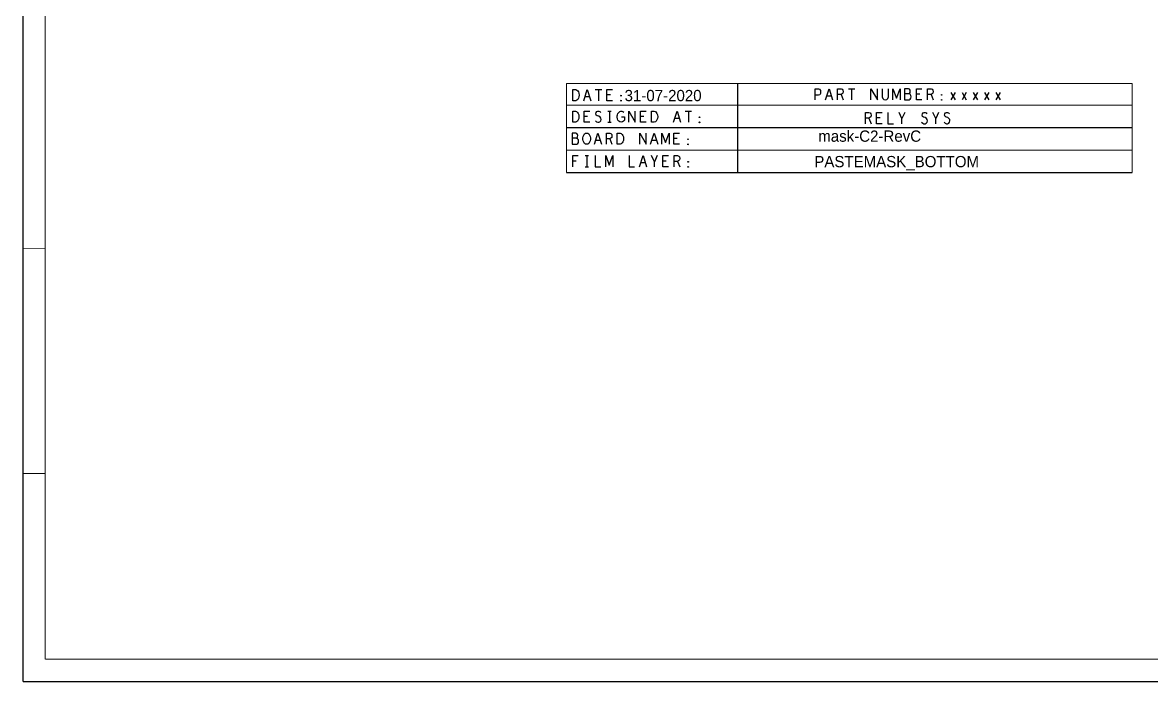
# Model space of a CAD drawing. Extents: x -133 to 287, y -155 to 143.
# Drawn here: x -133 to 121.7, y -154.5 to -5.9 of the extents above; entities that cross this region are included whole.
import ezdxf

# ---------------------------------------------------------------- set-up
doc = ezdxf.new("R2010")
doc.units = 0
doc.layers.add('DF_OUTLINE_DATA', color=2, linetype='CONTINUOUS')
doc.layers.add('PG_PASTEMASK_BOTTOM', color=3, linetype='CONTINUOUS')

msp = doc.modelspace()

# ---------------------------------------------------------------- linework, layer by layer
at = {"layer": 'DF_OUTLINE_DATA'}
for points in [[(-132.903214, -154.51709), (-132.903214, 142.482824)], [(28.31719, -19.735038), (28.31719, -39.587424)], [(-8.81761, -23.514304), (-8.81761, -20.974304)], [(-8.81761, -20.974304), (-8.18261, -20.974304)], [(-8.18261, -20.974304), (-7.92861, -21.101304)], [(-7.92861, -21.101304), (-7.73811, -21.270722)], [(-7.73811, -21.270722), (-7.57936, -21.524722)], [(-7.57936, -21.524722), (-7.45236, -21.82114)], [(-7.45236, -22.667722), (-7.57936, -22.963886)], [(-7.45236, -21.82114), (-7.42061, -22.244304)], [(-7.42061, -22.244304), (-7.45236, -22.667722)], [(-6.37286, -23.514304), (-5.57911, -20.974304)], [(-5.07111, -22.625304), (-6.08711, -22.625304)], [(-5.57911, -20.974304), (-4.78536, -23.514304)], [(-3.76936, -20.974304), (-2.30886, -20.974304)], [(-3.03911, -20.974304), (-3.03911, -23.514304)], [(-1.13411, -23.514304), (-1.13411, -20.974304)], [(-1.13411, -20.974304), (0.13589, -20.974304)], [(-0.37211, -22.201886), (-1.13411, -22.201886)], [(1.97739, -22.328886), (2.04089, -22.286722)], [(1.97739, -22.413722), (1.97739, -22.328886)], [(2.04089, -22.45614), (1.97739, -22.413722)], [(2.04089, -22.286722), (2.10439, -22.328886)], [(2.10439, -22.413722), (2.04089, -22.45614)], [(2.10439, -22.328886), (2.10439, -22.413722)], [(45.81779, -23.34514), (45.81779, -20.80514)], [(45.81779, -20.80514), (46.57979, -20.80514)], [(46.57979, -22.286976), (45.81779, -22.286976)], [(46.57979, -20.80514), (46.83379, -20.93214)], [(46.86554, -22.159722), (46.57979, -22.286976)], [(46.83379, -20.93214), (47.02429, -21.228558)], [(47.02429, -21.905722), (46.86554, -22.159722)], [(47.02429, -21.228558), (47.08779, -21.56714)], [(47.08779, -21.56714), (47.02429, -21.905722)], [(48.19904, -23.34514), (48.99279, -20.80514)], [(49.50079, -22.45614), (48.48479, -22.45614)], [(48.99279, -20.80514), (49.78654, -23.34514)], [(50.89779, -23.34514), (50.89779, -20.80514)], [(50.89779, -20.80514), (51.69154, -20.80514)], [(51.69154, -22.117558), (50.89779, -22.117558)], [(51.69154, -20.80514), (51.94554, -20.93214)], [(51.91379, -21.990558), (51.69154, -22.117558)], [(51.69154, -22.117558), (52.16779, -23.34514)], [(52.10429, -21.778722), (51.91379, -21.990558)], [(51.94554, -20.93214), (52.10429, -21.101558)], [(52.10429, -21.101558), (52.16779, -21.44014)], [(52.16779, -21.44014), (52.10429, -21.778722)], [(53.34254, -20.80514), (54.80304, -20.80514)], [(54.07279, -20.80514), (54.07279, -23.34514)], [(58.42254, -23.34514), (58.42254, -20.80514)], [(58.42254, -20.80514), (59.88304, -23.34514)], [(59.88304, -23.34514), (59.88304, -20.80514)], [(60.99429, -20.80514), (60.99429, -22.625558)], [(60.99429, -22.625558), (61.12129, -23.006558)], [(62.26429, -23.006558), (62.39129, -22.625558)], [(62.39129, -22.625558), (62.39129, -20.80514)], [(63.40729, -23.34514), (63.40729, -20.80514)], [(63.40729, -20.80514), (64.23279, -22.921722)], [(64.23279, -22.921722), (65.05829, -20.80514)], [(65.05829, -20.80514), (65.05829, -23.34514)], [(66.04254, -20.80514), (66.04254, -23.34514)], [(66.89979, -20.80514), (66.04254, -20.80514)], [(67.02679, -21.990558), (66.04254, -21.990558)], [(67.12204, -20.93214), (66.89979, -20.80514)], [(67.02679, -21.990558), (67.15379, -21.863558)], [(67.24904, -22.07514), (67.02679, -21.990558)], [(67.24904, -21.101558), (67.12204, -20.93214)], [(67.15379, -21.863558), (67.24904, -21.651976)], [(67.31254, -21.355558), (67.24904, -21.101558)], [(67.24904, -21.651976), (67.31254, -21.355558)], [(67.43954, -22.32914), (67.24904, -22.07514)], [(67.31254, -23.175722), (67.43954, -22.921722)], [(67.50304, -22.625558), (67.43954, -22.32914)], [(67.43954, -22.921722), (67.50304, -22.625558)], [(68.67779, -23.34514), (68.67779, -20.80514)], [(68.67779, -20.80514), (69.94779, -20.80514)], [(69.43979, -22.032722), (68.67779, -22.032722)], [(71.21779, -23.34514), (71.21779, -20.80514)], [(71.21779, -20.80514), (72.01154, -20.80514)], [(72.01154, -22.117558), (71.21779, -22.117558)], [(72.01154, -20.80514), (72.26554, -20.93214)], [(72.23379, -21.990558), (72.01154, -22.117558)], [(72.01154, -22.117558), (72.48779, -23.34514)], [(72.42429, -21.778722), (72.23379, -21.990558)], [(72.26554, -20.93214), (72.42429, -21.101558)], [(72.42429, -21.101558), (72.48779, -21.44014)], [(72.48779, -21.44014), (72.42429, -21.778722)], [(74.32929, -22.159722), (74.39279, -22.117558)], [(74.32929, -22.244558), (74.32929, -22.159722)], [(74.39279, -22.286976), (74.32929, -22.244558)], [(74.39279, -22.117558), (74.45629, -22.159722)], [(74.45629, -22.244558), (74.39279, -22.286976)], [(74.45629, -22.159722), (74.45629, -22.244558)], [(76.45654, -21.651976), (77.40904, -23.34514)], [(77.40904, -21.651976), (76.45654, -23.34514)], [(78.99654, -21.651976), (79.94904, -23.34514)], [(79.94904, -21.651976), (78.99654, -23.34514)], [(81.53654, -21.651976), (82.48904, -23.34514)], [(82.48904, -21.651976), (81.53654, -23.34514)], [(84.07654, -21.651976), (85.02904, -23.34514)], [(85.02904, -21.651976), (84.07654, -23.34514)], [(87.56904, -21.651976), (86.61654, -23.34514)], [(86.61654, -21.651976), (87.56904, -23.34514)], [(-8.18261, -23.514304), (-8.81761, -23.514304)], [(-7.92861, -23.387304), (-8.18261, -23.514304)], [(-7.73811, -23.21814), (-7.92861, -23.387304)], [(-7.57936, -22.963886), (-7.73811, -23.21814)], [(0.13589, -23.514304), (-1.13411, -23.514304)], [(1.97739, -23.471886), (2.04089, -23.429722)], [(1.97739, -23.556722), (1.97739, -23.471886)], [(2.04089, -23.598886), (1.97739, -23.556722)], [(2.04089, -23.429722), (2.10439, -23.471886)], [(2.10439, -23.556722), (2.04089, -23.598886)], [(2.10439, -23.471886), (2.10439, -23.556722)], [(61.12129, -23.006558), (61.37529, -23.260558)], [(61.37529, -23.260558), (61.69279, -23.34514)], [(61.69279, -23.34514), (62.01029, -23.260558)], [(62.01029, -23.260558), (62.26429, -23.006558)], [(66.04254, -23.34514), (67.09029, -23.34514)], [(67.09029, -23.34514), (67.31254, -23.175722)], [(69.94779, -23.34514), (68.67779, -23.34514)], [(74.32929, -23.302722), (74.39279, -23.260558)], [(74.32929, -23.387558), (74.32929, -23.302722)], [(74.39279, -23.429722), (74.32929, -23.387558)], [(74.39279, -23.260558), (74.45629, -23.302722)], [(74.45629, -23.387558), (74.39279, -23.429722)], [(74.45629, -23.302722), (74.45629, -23.387558)], [(-8.86841, -28.391104), (-8.86841, -25.851104)], [(-8.86841, -25.851104), (-8.23341, -25.851104)], [(-8.23341, -25.851104), (-7.97941, -25.978104)], [(-7.97941, -25.978104), (-7.78891, -26.147522)], [(-7.78891, -26.147522), (-7.63016, -26.401522)], [(-7.63016, -27.840686), (-7.78891, -28.09494)], [(-7.63016, -26.401522), (-7.50316, -26.69794)], [(-7.50316, -27.544522), (-7.63016, -27.840686)], [(-7.50316, -26.69794), (-7.47141, -27.121104)], [(-7.47141, -27.121104), (-7.50316, -27.544522)], [(-6.26491, -28.391104), (-6.26491, -25.851104)], [(-6.26491, -25.851104), (-4.99491, -25.851104)], [(-5.50291, -27.078686), (-6.26491, -27.078686)], [(-3.62966, -26.486104), (-3.56616, -26.189686)], [(-3.53441, -26.782522), (-3.62966, -26.486104)], [(-3.56616, -26.189686), (-3.40741, -25.978104)], [(-3.31216, -26.951686), (-3.53441, -26.782522)], [(-3.40741, -25.978104), (-3.18516, -25.851104)], [(-2.93116, -27.036522), (-3.31216, -26.951686)], [(-3.18516, -25.851104), (-2.96291, -25.851104)], [(-2.96291, -25.851104), (-2.74066, -25.935686)], [(-2.64541, -27.205686), (-2.93116, -27.036522)], [(-2.74066, -25.935686), (-2.55016, -26.147522)], [(-2.48666, -27.45994), (-2.64541, -27.205686)], [(-2.51841, -28.052522), (-2.42316, -27.756104)], [(-2.42316, -27.756104), (-2.48666, -27.45994)], [(-0.93091, -25.851104), (-0.16891, -25.851104)], [(-0.54991, -25.851104), (-0.54991, -28.391104)], [(1.16459, -26.951686), (1.22809, -26.69794)], [(1.16459, -27.248104), (1.16459, -26.951686)], [(1.22809, -27.586686), (1.16459, -27.248104)], [(1.22809, -26.69794), (1.35509, -26.401522)], [(1.35509, -27.883104), (1.22809, -27.586686)], [(1.35509, -26.401522), (1.54559, -26.147522)], [(1.54559, -28.137104), (1.35509, -27.883104)], [(1.54559, -26.147522), (1.73609, -25.978104)], [(1.73609, -25.978104), (1.99009, -25.851104)], [(1.99009, -25.851104), (2.21234, -25.851104)], [(2.18059, -27.121104), (2.81559, -27.121104)], [(2.21234, -25.851104), (2.46634, -25.935686)], [(2.46634, -25.935686), (2.65684, -26.105104)], [(2.81559, -27.883104), (2.62509, -28.137104)], [(2.81559, -27.121104), (2.81559, -27.883104)], [(3.79984, -28.391104), (3.79984, -25.851104)], [(3.79984, -25.851104), (5.26034, -28.391104)], [(5.26034, -28.391104), (5.26034, -25.851104)], [(6.43509, -28.391104), (6.43509, -25.851104)], [(6.43509, -25.851104), (7.70509, -25.851104)], [(7.19709, -27.078686), (6.43509, -27.078686)], [(8.91159, -28.391104), (8.91159, -25.851104)], [(8.91159, -25.851104), (9.54659, -25.851104)], [(9.54659, -25.851104), (9.80059, -25.978104)], [(9.80059, -25.978104), (9.99109, -26.147522)], [(9.99109, -26.147522), (10.14984, -26.401522)], [(10.14984, -27.840686), (9.99109, -28.09494)], [(10.14984, -26.401522), (10.27684, -26.69794)], [(10.27684, -27.544522), (10.14984, -27.840686)], [(10.27684, -26.69794), (10.30859, -27.121104)], [(10.30859, -27.121104), (10.27684, -27.544522)], [(13.89634, -28.391104), (14.69009, -25.851104)], [(15.19809, -27.502104), (14.18209, -27.502104)], [(14.69009, -25.851104), (15.48384, -28.391104)], [(16.49984, -25.851104), (17.96034, -25.851104)], [(17.23009, -25.851104), (17.23009, -28.391104)], [(19.70659, -27.205686), (19.77009, -27.163522)], [(19.70659, -27.290522), (19.70659, -27.205686)], [(19.77009, -27.33294), (19.70659, -27.290522)], [(19.77009, -27.163522), (19.83359, -27.205686)], [(19.83359, -27.290522), (19.77009, -27.33294)], [(19.83359, -27.205686), (19.83359, -27.290522)], [(57.18429, -28.695904), (57.18429, -26.155904)], [(57.18429, -26.155904), (57.97804, -26.155904)], [(57.97804, -27.468322), (57.18429, -27.468322)], [(57.97804, -26.155904), (58.23204, -26.282904)], [(58.20029, -27.341322), (57.97804, -27.468322)], [(57.97804, -27.468322), (58.45429, -28.695904)], [(58.39079, -27.129486), (58.20029, -27.341322)], [(58.23204, -26.282904), (58.39079, -26.452322)], [(58.39079, -26.452322), (58.45429, -26.790904)], [(58.45429, -26.790904), (58.39079, -27.129486)], [(59.72429, -28.695904), (59.72429, -26.155904)], [(59.72429, -26.155904), (60.99429, -26.155904)], [(60.48629, -27.383486), (59.72429, -27.383486)], [(62.26429, -26.155904), (62.26429, -28.695904)], [(65.43929, -27.552904), (64.80429, -26.155904)], [(66.07429, -26.155904), (65.43929, -27.552904)], [(65.43929, -28.695904), (65.43929, -27.552904)], [(69.97954, -26.790904), (70.04304, -26.494486)], [(70.07479, -27.087322), (69.97954, -26.790904)], [(70.04304, -26.494486), (70.20179, -26.282904)], [(70.29704, -27.256486), (70.07479, -27.087322)], [(70.20179, -26.282904), (70.42404, -26.155904)], [(70.67804, -27.341322), (70.29704, -27.256486)], [(70.42404, -26.155904), (70.64629, -26.155904)], [(70.64629, -26.155904), (70.86854, -26.240486)], [(70.96379, -27.510486), (70.67804, -27.341322)], [(70.86854, -26.240486), (71.05904, -26.452322)], [(71.12254, -27.76474), (70.96379, -27.510486)], [(71.18604, -28.060904), (71.12254, -27.76474)], [(73.05929, -27.552904), (72.42429, -26.155904)], [(73.69429, -26.155904), (73.05929, -27.552904)], [(73.05929, -28.695904), (73.05929, -27.552904)], [(75.05954, -26.790904), (75.12304, -26.494486)], [(75.15479, -27.087322), (75.05954, -26.790904)], [(75.12304, -26.494486), (75.28179, -26.282904)], [(75.37704, -27.256486), (75.15479, -27.087322)], [(75.28179, -26.282904), (75.50404, -26.155904)], [(75.75804, -27.341322), (75.37704, -27.256486)], [(75.50404, -26.155904), (75.72629, -26.155904)], [(75.72629, -26.155904), (75.94854, -26.240486)], [(76.04379, -27.510486), (75.75804, -27.341322)], [(75.94854, -26.240486), (76.13904, -26.452322)], [(76.20254, -27.76474), (76.04379, -27.510486)], [(76.26604, -28.060904), (76.20254, -27.76474)], [(-8.23341, -28.391104), (-8.86841, -28.391104)], [(-7.97941, -28.264104), (-8.23341, -28.391104)], [(-7.78891, -28.09494), (-7.97941, -28.264104)], [(-4.99491, -28.391104), (-6.26491, -28.391104)], [(-3.75666, -28.052522), (-3.50266, -28.264104)], [(-3.50266, -28.264104), (-3.21691, -28.391104)], [(-3.21691, -28.391104), (-2.96291, -28.391104)], [(-2.96291, -28.391104), (-2.70891, -28.264104)], [(-2.70891, -28.264104), (-2.51841, -28.052522)], [(-0.93091, -28.391104), (-0.16891, -28.391104)], [(1.76784, -28.306522), (1.54559, -28.137104)], [(2.08534, -28.391104), (1.76784, -28.306522)], [(2.40284, -28.306522), (2.08534, -28.391104)], [(2.62509, -28.137104), (2.40284, -28.306522)], [(7.70509, -28.391104), (6.43509, -28.391104)], [(9.54659, -28.391104), (8.91159, -28.391104)], [(9.80059, -28.264104), (9.54659, -28.391104)], [(9.99109, -28.09494), (9.80059, -28.264104)], [(19.70659, -28.348686), (19.77009, -28.306522)], [(19.70659, -28.433522), (19.70659, -28.348686)], [(19.77009, -28.475686), (19.70659, -28.433522)], [(19.77009, -28.306522), (19.83359, -28.348686)], [(19.83359, -28.433522), (19.77009, -28.475686)], [(19.83359, -28.348686), (19.83359, -28.433522)], [(60.99429, -28.695904), (59.72429, -28.695904)], [(62.26429, -28.695904), (63.53429, -28.695904)], [(69.85254, -28.357322), (70.10654, -28.568904)], [(70.10654, -28.568904), (70.39229, -28.695904)], [(70.39229, -28.695904), (70.64629, -28.695904)], [(70.64629, -28.695904), (70.90029, -28.568904)], [(70.90029, -28.568904), (71.09079, -28.357322)], [(71.09079, -28.357322), (71.18604, -28.060904)], [(74.93254, -28.357322), (75.18654, -28.568904)], [(75.18654, -28.568904), (75.47229, -28.695904)], [(75.47229, -28.695904), (75.72629, -28.695904)], [(75.72629, -28.695904), (75.98029, -28.568904)], [(75.98029, -28.568904), (76.17079, -28.357322)], [(76.17079, -28.357322), (76.26604, -28.060904)], [(-8.13181, -30.81274), (-8.98906, -30.81274)], [(-8.98906, -30.81274), (-8.98906, -33.35274)], [(-8.00481, -31.998158), (-8.98906, -31.998158)], [(-7.90956, -30.93974), (-8.13181, -30.81274)], [(-8.00481, -31.998158), (-7.87781, -31.871158)], [(-7.78256, -32.08274), (-8.00481, -31.998158)], [(-7.78256, -31.109158), (-7.90956, -30.93974)], [(-7.87781, -31.871158), (-7.78256, -31.659576)], [(-7.71906, -31.363158), (-7.78256, -31.109158)], [(-7.78256, -31.659576), (-7.71906, -31.363158)], [(-7.59206, -32.33674), (-7.78256, -32.08274)], [(-7.71906, -33.183322), (-7.59206, -32.929322)], [(-7.52856, -32.633158), (-7.59206, -32.33674)], [(-7.59206, -32.929322), (-7.52856, -32.633158)], [(-6.57606, -31.913322), (-6.51256, -31.57474)], [(-6.57606, -32.252158), (-6.57606, -31.913322)], [(-6.51256, -32.59074), (-6.57606, -32.252158)], [(-6.51256, -31.57474), (-6.38556, -31.278322)], [(-6.38556, -32.887158), (-6.51256, -32.59074)], [(-6.38556, -31.278322), (-6.19506, -31.024322)], [(-6.19506, -33.141158), (-6.38556, -32.887158)], [(-6.19506, -31.024322), (-5.97281, -30.855158)], [(-5.97281, -30.855158), (-5.71881, -30.81274)], [(-5.71881, -30.81274), (-5.46481, -30.855158)], [(-5.46481, -30.855158), (-5.24256, -31.024322)], [(-5.24256, -31.024322), (-5.05206, -31.278322)], [(-5.05206, -32.887158), (-5.24256, -33.141158)], [(-5.05206, -31.278322), (-4.92506, -31.57474)], [(-4.92506, -32.59074), (-5.05206, -32.887158)], [(-4.92506, -31.57474), (-4.86156, -31.913322)], [(-4.86156, -32.252158), (-4.92506, -32.59074)], [(-4.86156, -31.913322), (-4.86156, -32.252158)], [(-3.97256, -33.35274), (-3.17881, -30.81274)], [(-2.67081, -32.46374), (-3.68681, -32.46374)], [(-3.17881, -30.81274), (-2.38506, -33.35274)], [(-1.27381, -33.35274), (-1.27381, -30.81274)], [(-1.27381, -30.81274), (-0.48006, -30.81274)], [(-0.48006, -32.125158), (-1.27381, -32.125158)], [(-0.48006, -30.81274), (-0.22606, -30.93974)], [(-0.25781, -31.998158), (-0.48006, -32.125158)], [(-0.48006, -32.125158), (-0.00381, -33.35274)], [(-0.06731, -31.786322), (-0.25781, -31.998158)], [(-0.22606, -30.93974), (-0.06731, -31.109158)], [(-0.06731, -31.109158), (-0.00381, -31.44774)], [(-0.00381, -31.44774), (-0.06731, -31.786322)], [(1.20269, -33.35274), (1.20269, -30.81274)], [(1.20269, -30.81274), (1.83769, -30.81274)], [(1.83769, -30.81274), (2.09169, -30.93974)], [(2.09169, -30.93974), (2.28219, -31.109158)], [(2.28219, -33.056576), (2.09169, -33.22574)], [(2.28219, -31.109158), (2.44094, -31.363158)], [(2.44094, -32.802322), (2.28219, -33.056576)], [(2.44094, -31.363158), (2.56794, -31.659576)], [(2.56794, -32.506158), (2.44094, -32.802322)], [(2.56794, -31.659576), (2.59969, -32.08274)], [(2.59969, -32.08274), (2.56794, -32.506158)], [(6.25094, -33.35274), (6.25094, -30.81274)], [(6.25094, -30.81274), (7.71144, -33.35274)], [(7.71144, -33.35274), (7.71144, -30.81274)], [(8.72744, -33.35274), (9.52119, -30.81274)], [(10.02919, -32.46374), (9.01319, -32.46374)], [(9.52119, -30.81274), (10.31494, -33.35274)], [(11.23569, -33.35274), (11.23569, -30.81274)], [(11.23569, -30.81274), (12.06119, -32.929322)], [(12.06119, -32.929322), (12.88669, -30.81274)], [(12.88669, -30.81274), (12.88669, -33.35274)], [(13.96619, -33.35274), (13.96619, -30.81274)], [(13.96619, -30.81274), (15.23619, -30.81274)], [(14.72819, -32.040322), (13.96619, -32.040322)], [(17.07769, -32.167322), (17.14119, -32.125158)], [(17.07769, -32.252158), (17.07769, -32.167322)], [(17.14119, -32.294576), (17.07769, -32.252158)], [(17.14119, -32.125158), (17.20469, -32.167322)], [(17.20469, -32.252158), (17.14119, -32.294576)], [(17.20469, -32.167322), (17.20469, -32.252158)], [(-8.98906, -33.35274), (-7.94131, -33.35274)], [(-7.94131, -33.35274), (-7.71906, -33.183322)], [(-5.97281, -33.310322), (-6.19506, -33.141158)], [(-5.71881, -33.35274), (-5.97281, -33.310322)], [(-5.46481, -33.310322), (-5.71881, -33.35274)], [(-5.24256, -33.141158), (-5.46481, -33.310322)], [(1.83769, -33.35274), (1.20269, -33.35274)], [(2.09169, -33.22574), (1.83769, -33.35274)], [(15.23619, -33.35274), (13.96619, -33.35274)], [(17.07769, -33.310322), (17.14119, -33.268158)], [(17.07769, -33.395158), (17.07769, -33.310322)], [(17.14119, -33.437322), (17.07769, -33.395158)], [(17.14119, -33.268158), (17.20469, -33.310322)], [(17.20469, -33.395158), (17.14119, -33.437322)], [(17.20469, -33.310322), (17.20469, -33.395158)], [(-8.82396, -38.449504), (-8.82396, -35.909504)], [(-8.82396, -35.909504), (-7.61746, -35.909504)], [(-8.06196, -37.137086), (-8.82396, -37.137086)], [(-6.06171, -35.909504), (-5.29971, -35.909504)], [(-5.68071, -35.909504), (-5.68071, -38.449504)], [(-3.77571, -35.909504), (-3.77571, -38.449504)], [(-1.42621, -38.449504), (-1.42621, -35.909504)], [(-1.42621, -35.909504), (-0.60071, -38.026086)], [(-0.60071, -38.026086), (0.22479, -35.909504)], [(0.22479, -35.909504), (0.22479, -38.449504)], [(3.84429, -35.909504), (3.84429, -38.449504)], [(6.22554, -38.449504), (7.01929, -35.909504)], [(7.52729, -37.560504), (6.51129, -37.560504)], [(7.01929, -35.909504), (7.81304, -38.449504)], [(9.55929, -37.306504), (8.92429, -35.909504)], [(10.19429, -35.909504), (9.55929, -37.306504)], [(9.55929, -38.449504), (9.55929, -37.306504)], [(11.46429, -38.449504), (11.46429, -35.909504)], [(11.46429, -35.909504), (12.73429, -35.909504)], [(12.22629, -37.137086), (11.46429, -37.137086)], [(14.00429, -38.449504), (14.00429, -35.909504)], [(14.00429, -35.909504), (14.79804, -35.909504)], [(14.79804, -37.221922), (14.00429, -37.221922)], [(14.79804, -35.909504), (15.05204, -36.036504)], [(15.02029, -37.094922), (14.79804, -37.221922)], [(14.79804, -37.221922), (15.27429, -38.449504)], [(15.21079, -36.883086), (15.02029, -37.094922)], [(15.05204, -36.036504), (15.21079, -36.205922)], [(15.21079, -36.205922), (15.27429, -36.544504)], [(15.27429, -36.544504), (15.21079, -36.883086)], [(17.11579, -37.264086), (17.17929, -37.221922)], [(17.11579, -37.348922), (17.11579, -37.264086)], [(17.17929, -37.39134), (17.11579, -37.348922)], [(17.17929, -37.221922), (17.24279, -37.264086)], [(17.24279, -37.348922), (17.17929, -37.39134)], [(17.24279, -37.264086), (17.24279, -37.348922)], [(-6.06171, -38.449504), (-5.29971, -38.449504)], [(-3.77571, -38.449504), (-2.50571, -38.449504)], [(3.84429, -38.449504), (5.11429, -38.449504)], [(12.73429, -38.449504), (11.46429, -38.449504)], [(17.11579, -38.407086), (17.17929, -38.364922)], [(17.11579, -38.491922), (17.11579, -38.407086)], [(17.17929, -38.534086), (17.11579, -38.491922)], [(17.17929, -38.364922), (17.24279, -38.407086)], [(17.24279, -38.491922), (17.17929, -38.534086)], [(17.24279, -38.407086), (17.24279, -38.491922)], [(-132.903214, -154.51709), (287.096708, -154.51709)]]:
    msp.add_lwpolyline(points, dxfattribs=at)
for points, const_width in [([(-127.903224, -149.5171), (-127.903224, 137.482834)], 0.199898), ([(-10.26541, -19.628104), (-10.26541, -39.744904)], 0.254), ([(117.39499, -19.628104), (-10.26541, -19.628104)], 0.254), ([(117.39499, -39.744904), (117.39499, -19.628104)], 0.254), ([(-10.26541, -24.504904), (117.39499, -24.504904)], 0.254), ([(-10.26541, -29.584904), (117.39499, -29.584904)], 0.254), ([(-10.26541, -34.664904), (117.39499, -34.664904)], 0.254), ([(-10.26541, -39.744904), (98.42119, -39.744904)], 0.254), ([(98.42119, -39.744904), (117.39499, -39.744904)], 0.254), ([(-132.903214, -56.817006), (-127.903224, -56.817006)], 0.199898), ([(-132.903214, -107.617006), (-127.903224, -107.617006)], 0.199898), ([(-127.903224, -149.5171), (282.096718, -149.5171)], 0.199898)]:
    msp.add_lwpolyline(points, dxfattribs=dict(at, const_width=const_width))

# ---------------------------------------------------------------- texts
for s, p in [('31-07-2020', (2.8448, -23.622)), ('mask-C2-RevC', (46.54296, -32.77616))]:
    msp.add_text(s, height=2.54, dxfattribs=at).set_placement(p)
at = {"layer": 'PG_PASTEMASK_BOTTOM'}
msp.add_text('PASTEMASK_BOTTOM', height=2.54, dxfattribs=at).set_placement((45.65015, -38.52545))

doc.saveas('drawing.dxf')
